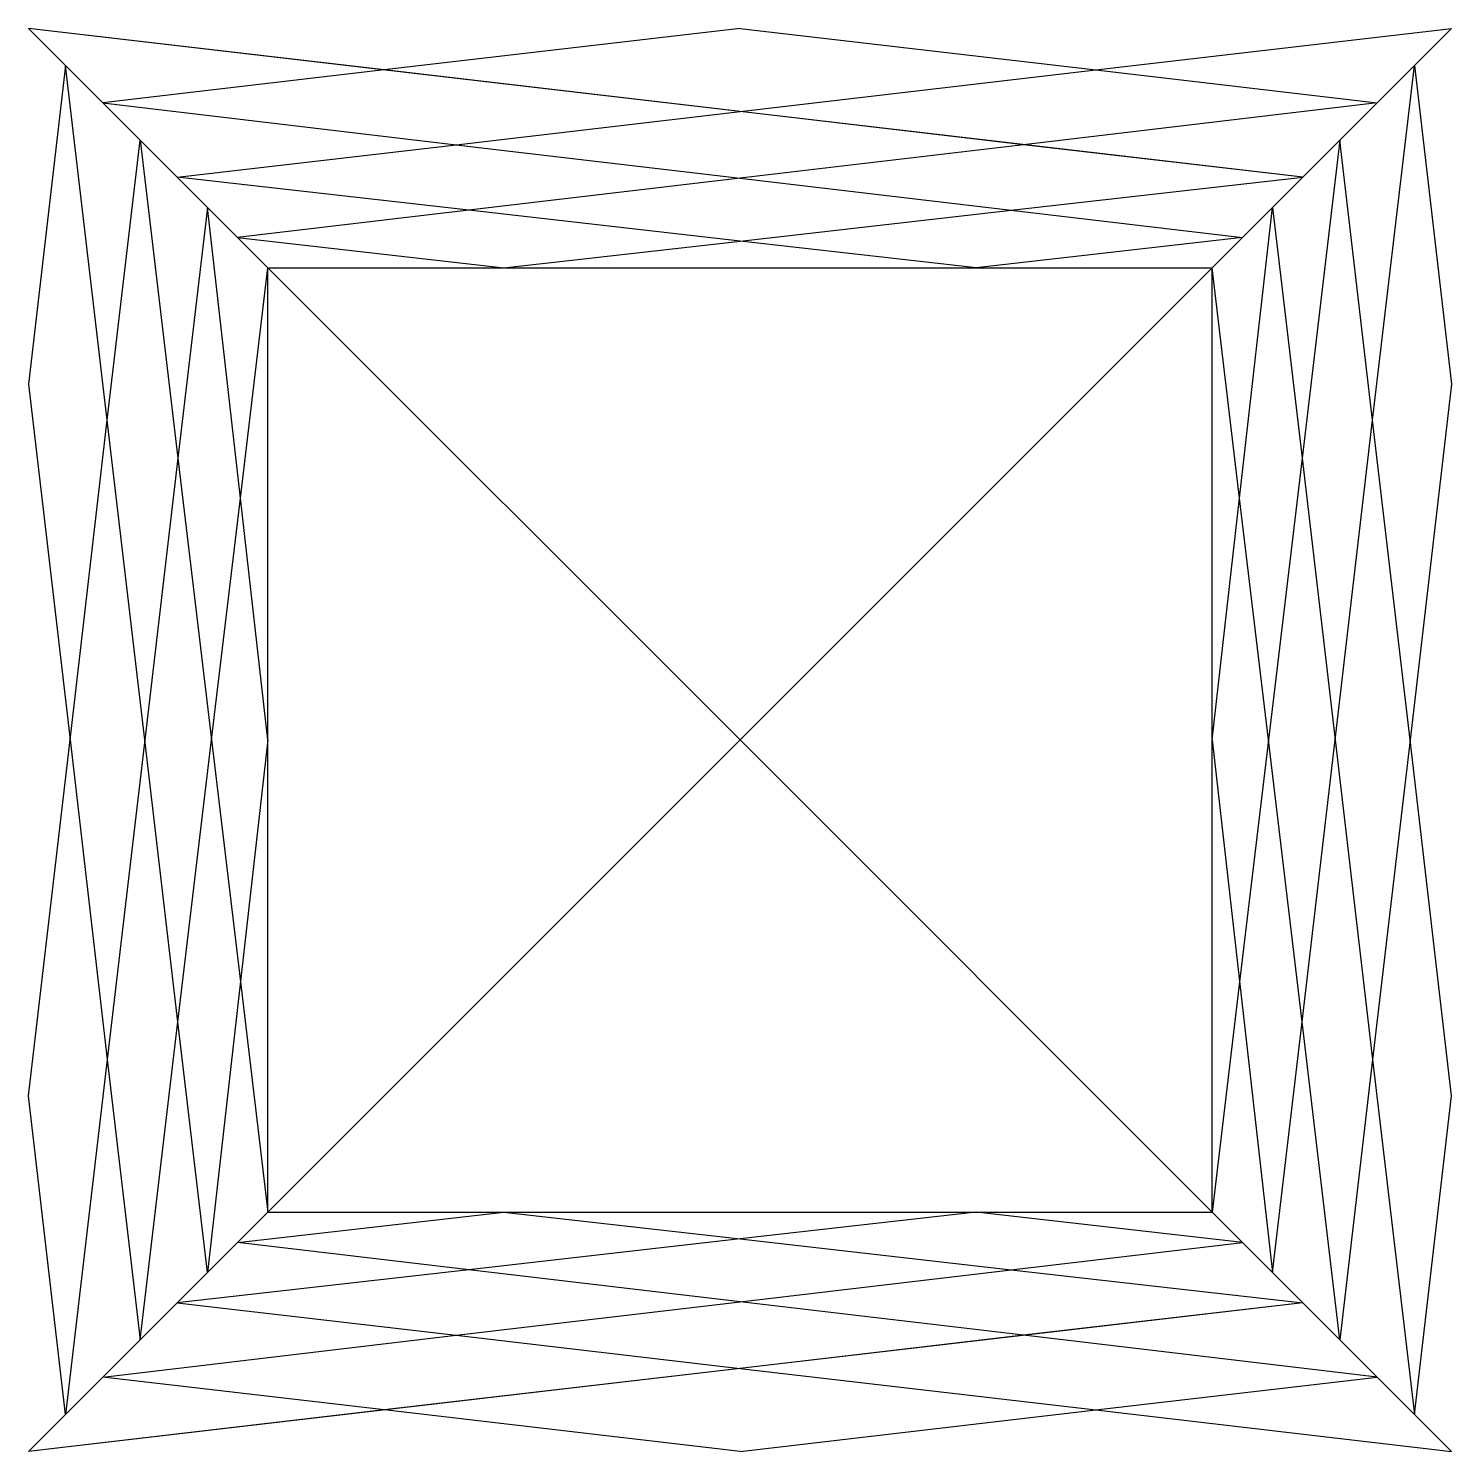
# Model space of a CAD drawing. Header units: metres. Extents: x 2276.68 to 2280, y 1394.23 to 1397.54.
import ezdxf

# ---------------------------------------------------------------- set-up
doc = ezdxf.new("R2010")
doc.units = ezdxf.units.M
for name, color, linetype in [('Tronco - Diagonais Horizontais', 190, 'Continuous'), ('Tronco - Diagonais Verticais', 222, 'Continuous'), ('Tronco - Montantes', 191, 'Continuous')]:
    doc.layers.add(name, color=color, linetype=linetype)

msp = doc.modelspace()

# ---------------------------------------------------------------- linework, layer by layer
at = {"layer": 'Tronco - Diagonais Horizontais'}
for p, q in [((2277.2421, 1396.9867, 26), (2278.3421, 1395.8867, 26)), ((2278.3421, 1395.8867, 26), (2279.4421, 1396.9867, 26)), ((2277.2421, 1394.7867, 26), (2278.3421, 1395.8867, 26)), ((2278.3421, 1395.8867, 26), (2279.4421, 1394.7867, 26))]:
    msp.add_line(p, q, dxfattribs=at)
at = {"layer": 'Tronco - Diagonais Verticais'}
for p, q in [((2279.6531, 1397.1977, 24.1081), (2276.6844, 1397.5444, 21)), ((2277.5132, 1397.4476, 21.8678), (2276.6844, 1397.5444, 21)), ((2278.3421, 1397.5444, 21), (2277.5132, 1397.4476, 21.8678)), ((2278.3421, 1397.5444, 21), (2279.1709, 1397.4476, 21.8678)), ((2279.1709, 1397.4476, 21.8678), (2279.9998, 1397.5444, 21)), ((2276.771, 1397.4577, 21.777), (2276.6844, 1396.7155, 21)), ((2276.8681, 1396.6314, 22.6474), (2276.771, 1397.4577, 21.777)), ((2277.5132, 1397.4476, 21.8678), (2276.8577, 1397.371, 22.554)), ((2278.3421, 1397.3508, 22.7355), (2277.5132, 1397.4476, 21.8678)), ((2278.3421, 1397.3508, 22.7355), (2279.1709, 1397.4476, 21.8678)), ((2279.1709, 1397.4476, 21.8678), (2279.8264, 1397.371, 22.554)), ((2279.816, 1396.6314, 22.6474), (2279.9131, 1397.4577, 21.777)), ((2279.9131, 1397.4577, 21.777), (2279.9998, 1396.7155, 21)), ((2276.8577, 1397.371, 22.554), (2277.6812, 1397.2736, 23.4274)), ((2279.8264, 1397.371, 22.554), (2279.0029, 1397.2736, 23.4274)), ((2277.6812, 1397.2736, 23.4274), (2278.3421, 1397.3508, 22.7355)), ((2279.0029, 1397.2736, 23.4274), (2278.3421, 1397.3508, 22.7355)), ((2276.8681, 1396.6314, 22.6474), (2276.9444, 1397.2843, 23.3311)), ((2276.9444, 1397.2843, 23.3311), (2277.0327, 1396.543, 24.1232)), ((2277.031, 1397.1977, 24.1081), (2277.6812, 1397.2736, 23.4274)), ((2277.6812, 1397.2736, 23.4274), (2278.3421, 1397.1954, 24.1282)), ((2279.0029, 1397.2736, 23.4274), (2278.3421, 1397.1954, 24.1282)), ((2279.6531, 1397.1977, 24.1081), (2279.0029, 1397.2736, 23.4274)), ((2279.7398, 1397.2843, 23.3311), (2279.6514, 1396.543, 24.1232)), ((2279.816, 1396.6314, 22.6474), (2279.7398, 1397.2843, 23.3311)), ((2277.7101, 1397.1207, 24.7984), (2277.031, 1397.1977, 24.1081)), ((2278.3421, 1397.1954, 24.1282), (2277.7101, 1397.1207, 24.7984)), ((2278.3421, 1397.1954, 24.1282), (2278.974, 1397.1207, 24.7984)), ((2278.974, 1397.1207, 24.7984), (2279.6531, 1397.1977, 24.1081)), ((2277.1014, 1397.1273, 24.7387), (2277.0327, 1396.543, 24.1232)), ((2277.1781, 1396.4504, 25.4269), (2277.1014, 1397.1273, 24.7387)), ((2277.7101, 1397.1207, 24.7984), (2277.1717, 1397.057, 25.3694)), ((2278.3421, 1397.049, 25.4409), (2277.7101, 1397.1207, 24.7984)), ((2278.3421, 1397.049, 25.4409), (2278.974, 1397.1207, 24.7984)), ((2278.974, 1397.1207, 24.7984), (2279.5124, 1397.057, 25.3694)), ((2279.506, 1396.4504, 25.4269), (2279.5827, 1397.1273, 24.7387)), ((2279.5827, 1397.1273, 24.7387), (2279.6514, 1396.543, 24.1232)), ((2277.1717, 1397.057, 25.3694), (2277.7921, 1396.9867, 26)), ((2277.7921, 1396.9867, 26), (2278.3421, 1397.049, 25.4409)), ((2278.8921, 1396.9867, 26), (2278.3421, 1397.049, 25.4409)), ((2279.5124, 1397.057, 25.3694), (2278.8921, 1396.9867, 26)), ((2277.1781, 1396.4504, 25.4269), (2277.2421, 1396.9867, 26)), ((2279.506, 1396.4504, 25.4269), (2279.4421, 1396.9867, 26)), ((2276.6844, 1396.7155, 21), (2276.7812, 1395.8867, 21.8678)), ((2279.9998, 1396.7155, 21), (2279.903, 1395.8867, 21.8678)), ((2276.7812, 1395.8867, 21.8678), (2276.8681, 1396.6314, 22.6474)), ((2276.9556, 1395.8867, 23.4319), (2276.8681, 1396.6314, 22.6474)), ((2279.7285, 1395.8867, 23.4319), (2279.816, 1396.6314, 22.6474)), ((2279.903, 1395.8867, 21.8678), (2279.816, 1396.6314, 22.6474)), ((2277.0327, 1396.543, 24.1232), (2276.9556, 1395.8867, 23.4319)), ((2277.0327, 1396.543, 24.1232), (2277.111, 1395.8867, 24.8246)), ((2279.6514, 1396.543, 24.1232), (2279.5732, 1395.8867, 24.8246)), ((2279.6514, 1396.543, 24.1232), (2279.7285, 1395.8867, 23.4319)), ((2277.111, 1395.8867, 24.8246), (2277.1781, 1396.4504, 25.4269)), ((2277.2421, 1395.8867, 26), (2277.1781, 1396.4504, 25.4269)), ((2279.4421, 1395.8867, 26), (2279.506, 1396.4504, 25.4269)), ((2279.5732, 1395.8867, 24.8246), (2279.506, 1396.4504, 25.4269)), ((2276.6844, 1395.0578, 21), (2276.7812, 1395.8867, 21.8678)), ((2276.7812, 1395.8867, 21.8678), (2276.8681, 1395.142, 22.6474)), ((2276.9556, 1395.8867, 23.4319), (2276.8681, 1395.142, 22.6474)), ((2277.0327, 1395.2303, 24.1232), (2276.9556, 1395.8867, 23.4319)), ((2277.0327, 1395.2303, 24.1232), (2277.111, 1395.8867, 24.8246)), ((2277.2421, 1395.8867, 26), (2277.1014, 1394.646, 24.7387)), ((2277.111, 1395.8867, 24.8246), (2277.1781, 1395.323, 25.4269)), ((2279.4421, 1395.8867, 26), (2279.5827, 1394.646, 24.7387)), ((2279.5732, 1395.8867, 24.8246), (2279.506, 1395.323, 25.4269)), ((2279.6514, 1395.2303, 24.1232), (2279.5732, 1395.8867, 24.8246)), ((2279.6514, 1395.2303, 24.1232), (2279.7285, 1395.8867, 23.4319)), ((2279.7285, 1395.8867, 23.4319), (2279.816, 1395.142, 22.6474)), ((2279.903, 1395.8867, 21.8678), (2279.816, 1395.142, 22.6474)), ((2279.9998, 1395.0578, 21), (2279.903, 1395.8867, 21.8678)), ((2277.1781, 1395.323, 25.4269), (2277.2421, 1394.7867, 26)), ((2279.506, 1395.323, 25.4269), (2279.4421, 1394.7867, 26)), ((2276.9444, 1394.489, 23.3311), (2277.0327, 1395.2303, 24.1232)), ((2277.1014, 1394.646, 24.7387), (2277.0327, 1395.2303, 24.1232)), ((2279.5827, 1394.646, 24.7387), (2279.6514, 1395.2303, 24.1232)), ((2279.7398, 1394.489, 23.3311), (2279.6514, 1395.2303, 24.1232)), ((2276.8681, 1395.142, 22.6474), (2276.771, 1394.3156, 21.777)), ((2276.8681, 1395.142, 22.6474), (2276.9444, 1394.489, 23.3311)), ((2279.816, 1395.142, 22.6474), (2279.7398, 1394.489, 23.3311)), ((2279.816, 1395.142, 22.6474), (2279.9131, 1394.3156, 21.777)), ((2276.771, 1394.3156, 21.777), (2276.6844, 1395.0578, 21)), ((2279.9131, 1394.3156, 21.777), (2279.9998, 1395.0578, 21)), ((2277.1717, 1394.7163, 25.3694), (2277.7921, 1394.7867, 26)), ((2277.7921, 1394.7867, 26), (2278.3421, 1394.7243, 25.4409)), ((2278.8921, 1394.7867, 26), (2278.3421, 1394.7243, 25.4409)), ((2279.5124, 1394.7163, 25.3694), (2278.8921, 1394.7867, 26)), ((2277.7101, 1394.6526, 24.7984), (2277.1717, 1394.7163, 25.3694)), ((2278.3421, 1394.7243, 25.4409), (2277.7101, 1394.6526, 24.7984)), ((2278.3421, 1394.7243, 25.4409), (2278.974, 1394.6526, 24.7984)), ((2278.974, 1394.6526, 24.7984), (2279.5124, 1394.7163, 25.3694)), ((2277.7101, 1394.6526, 24.7984), (2277.031, 1394.5756, 24.1081)), ((2278.3421, 1394.5779, 24.1282), (2277.7101, 1394.6526, 24.7984)), ((2278.3421, 1394.5779, 24.1282), (2278.974, 1394.6526, 24.7984)), ((2278.974, 1394.6526, 24.7984), (2279.6531, 1394.5756, 24.1081)), ((2279.6531, 1394.5756, 24.1081), (2276.6844, 1394.229, 21)), ((2277.031, 1394.5756, 24.1081), (2277.6812, 1394.4997, 23.4274)), ((2277.6812, 1394.4997, 23.4274), (2278.3421, 1394.5779, 24.1282)), ((2279.0029, 1394.4997, 23.4274), (2278.3421, 1394.5779, 24.1282)), ((2279.6531, 1394.5756, 24.1081), (2279.0029, 1394.4997, 23.4274)), ((2276.8577, 1394.4023, 22.554), (2277.6812, 1394.4997, 23.4274)), ((2277.6812, 1394.4997, 23.4274), (2278.3421, 1394.4225, 22.7355)), ((2279.0029, 1394.4997, 23.4274), (2278.3421, 1394.4225, 22.7355)), ((2279.8264, 1394.4023, 22.554), (2279.0029, 1394.4997, 23.4274)), ((2278.3421, 1394.4225, 22.7355), (2277.5132, 1394.3258, 21.8678)), ((2278.3421, 1394.4225, 22.7355), (2279.1709, 1394.3258, 21.8678)), ((2277.5132, 1394.3258, 21.8678), (2276.8577, 1394.4023, 22.554)), ((2279.1709, 1394.3258, 21.8678), (2279.8264, 1394.4023, 22.554)), ((2277.5132, 1394.3258, 21.8678), (2276.6844, 1394.229, 21)), ((2278.3421, 1394.229, 21), (2277.5132, 1394.3258, 21.8678)), ((2278.3421, 1394.229, 21), (2279.1709, 1394.3258, 21.8678)), ((2279.1709, 1394.3258, 21.8678), (2279.9998, 1394.229, 21))]:
    msp.add_line(p, q, dxfattribs=at)
at = {"layer": 'Tronco - Montantes'}
for p, q in [((2276.771, 1397.4577, 21.777), (2276.6844, 1397.5444, 21)), ((2279.9131, 1397.4577, 21.777), (2279.9998, 1397.5444, 21)), ((2276.8577, 1397.371, 22.554), (2276.771, 1397.4577, 21.777)), ((2279.8264, 1397.371, 22.554), (2279.9131, 1397.4577, 21.777)), ((2276.9444, 1397.2843, 23.3311), (2276.8577, 1397.371, 22.554)), ((2279.7398, 1397.2843, 23.3311), (2279.8264, 1397.371, 22.554)), ((2277.031, 1397.1977, 24.1081), (2276.9444, 1397.2843, 23.3311)), ((2279.6531, 1397.1977, 24.1081), (2279.7398, 1397.2843, 23.3311)), ((2277.1014, 1397.1273, 24.7387), (2277.031, 1397.1977, 24.1081)), ((2279.5827, 1397.1273, 24.7387), (2279.6531, 1397.1977, 24.1081)), ((2277.1717, 1397.057, 25.3694), (2277.1014, 1397.1273, 24.7387)), ((2279.5124, 1397.057, 25.3694), (2279.5827, 1397.1273, 24.7387)), ((2277.2421, 1396.9867, 26), (2277.1717, 1397.057, 25.3694)), ((2279.4421, 1396.9867, 26), (2279.5124, 1397.057, 25.3694)), ((2277.2421, 1394.7867, 26), (2277.1717, 1394.7163, 25.3694)), ((2279.4421, 1394.7867, 26), (2279.5124, 1394.7163, 25.3694)), ((2277.1717, 1394.7163, 25.3694), (2277.1014, 1394.646, 24.7387)), ((2279.5124, 1394.7163, 25.3694), (2279.5827, 1394.646, 24.7387)), ((2277.1014, 1394.646, 24.7387), (2277.031, 1394.5756, 24.1081)), ((2279.5827, 1394.646, 24.7387), (2279.6531, 1394.5756, 24.1081)), ((2277.031, 1394.5756, 24.1081), (2276.9444, 1394.489, 23.3311)), ((2279.6531, 1394.5756, 24.1081), (2279.7398, 1394.489, 23.3311)), ((2276.9444, 1394.489, 23.3311), (2276.8577, 1394.4023, 22.554)), ((2279.7398, 1394.489, 23.3311), (2279.8264, 1394.4023, 22.554)), ((2276.8577, 1394.4023, 22.554), (2276.771, 1394.3156, 21.777)), ((2279.8264, 1394.4023, 22.554), (2279.9131, 1394.3156, 21.777)), ((2276.771, 1394.3156, 21.777), (2276.6844, 1394.229, 21)), ((2279.9131, 1394.3156, 21.777), (2279.9998, 1394.229, 21))]:
    msp.add_line(p, q, dxfattribs=at)
at = {"layer": 'Tronco - Montantes', "extrusion": (5.46571e-16, -1, -2.22045e-16)}
for p, q in [((2277.2421, 1396.9867, 26), (2277.7921, 1396.9867, 26)), ((2277.7921, 1396.9867, 26), (2278.8921, 1396.9867, 26)), ((2278.8921, 1396.9867, 26), (2279.4421, 1396.9867, 26)), ((2277.2421, 1394.7867, 26), (2277.7921, 1394.7867, 26)), ((2277.7921, 1394.7867, 26), (2278.8921, 1394.7867, 26)), ((2278.8921, 1394.7867, 26), (2279.4421, 1394.7867, 26))]:
    msp.add_line(p, q, dxfattribs=at)
at = {"layer": 'Tronco - Montantes', "extrusion": (1, 7.68616e-16, -7.58979e-16)}
for p, q in [((2277.2421, 1395.8867, 26), (2277.2421, 1396.9867, 26)), ((2279.4421, 1395.8867, 26), (2279.4421, 1396.9867, 26)), ((2277.2421, 1394.7867, 26), (2277.2421, 1395.8867, 26)), ((2279.4421, 1394.7867, 26), (2279.4421, 1395.8867, 26))]:
    msp.add_line(p, q, dxfattribs=at)

doc.saveas('drawing.dxf')
